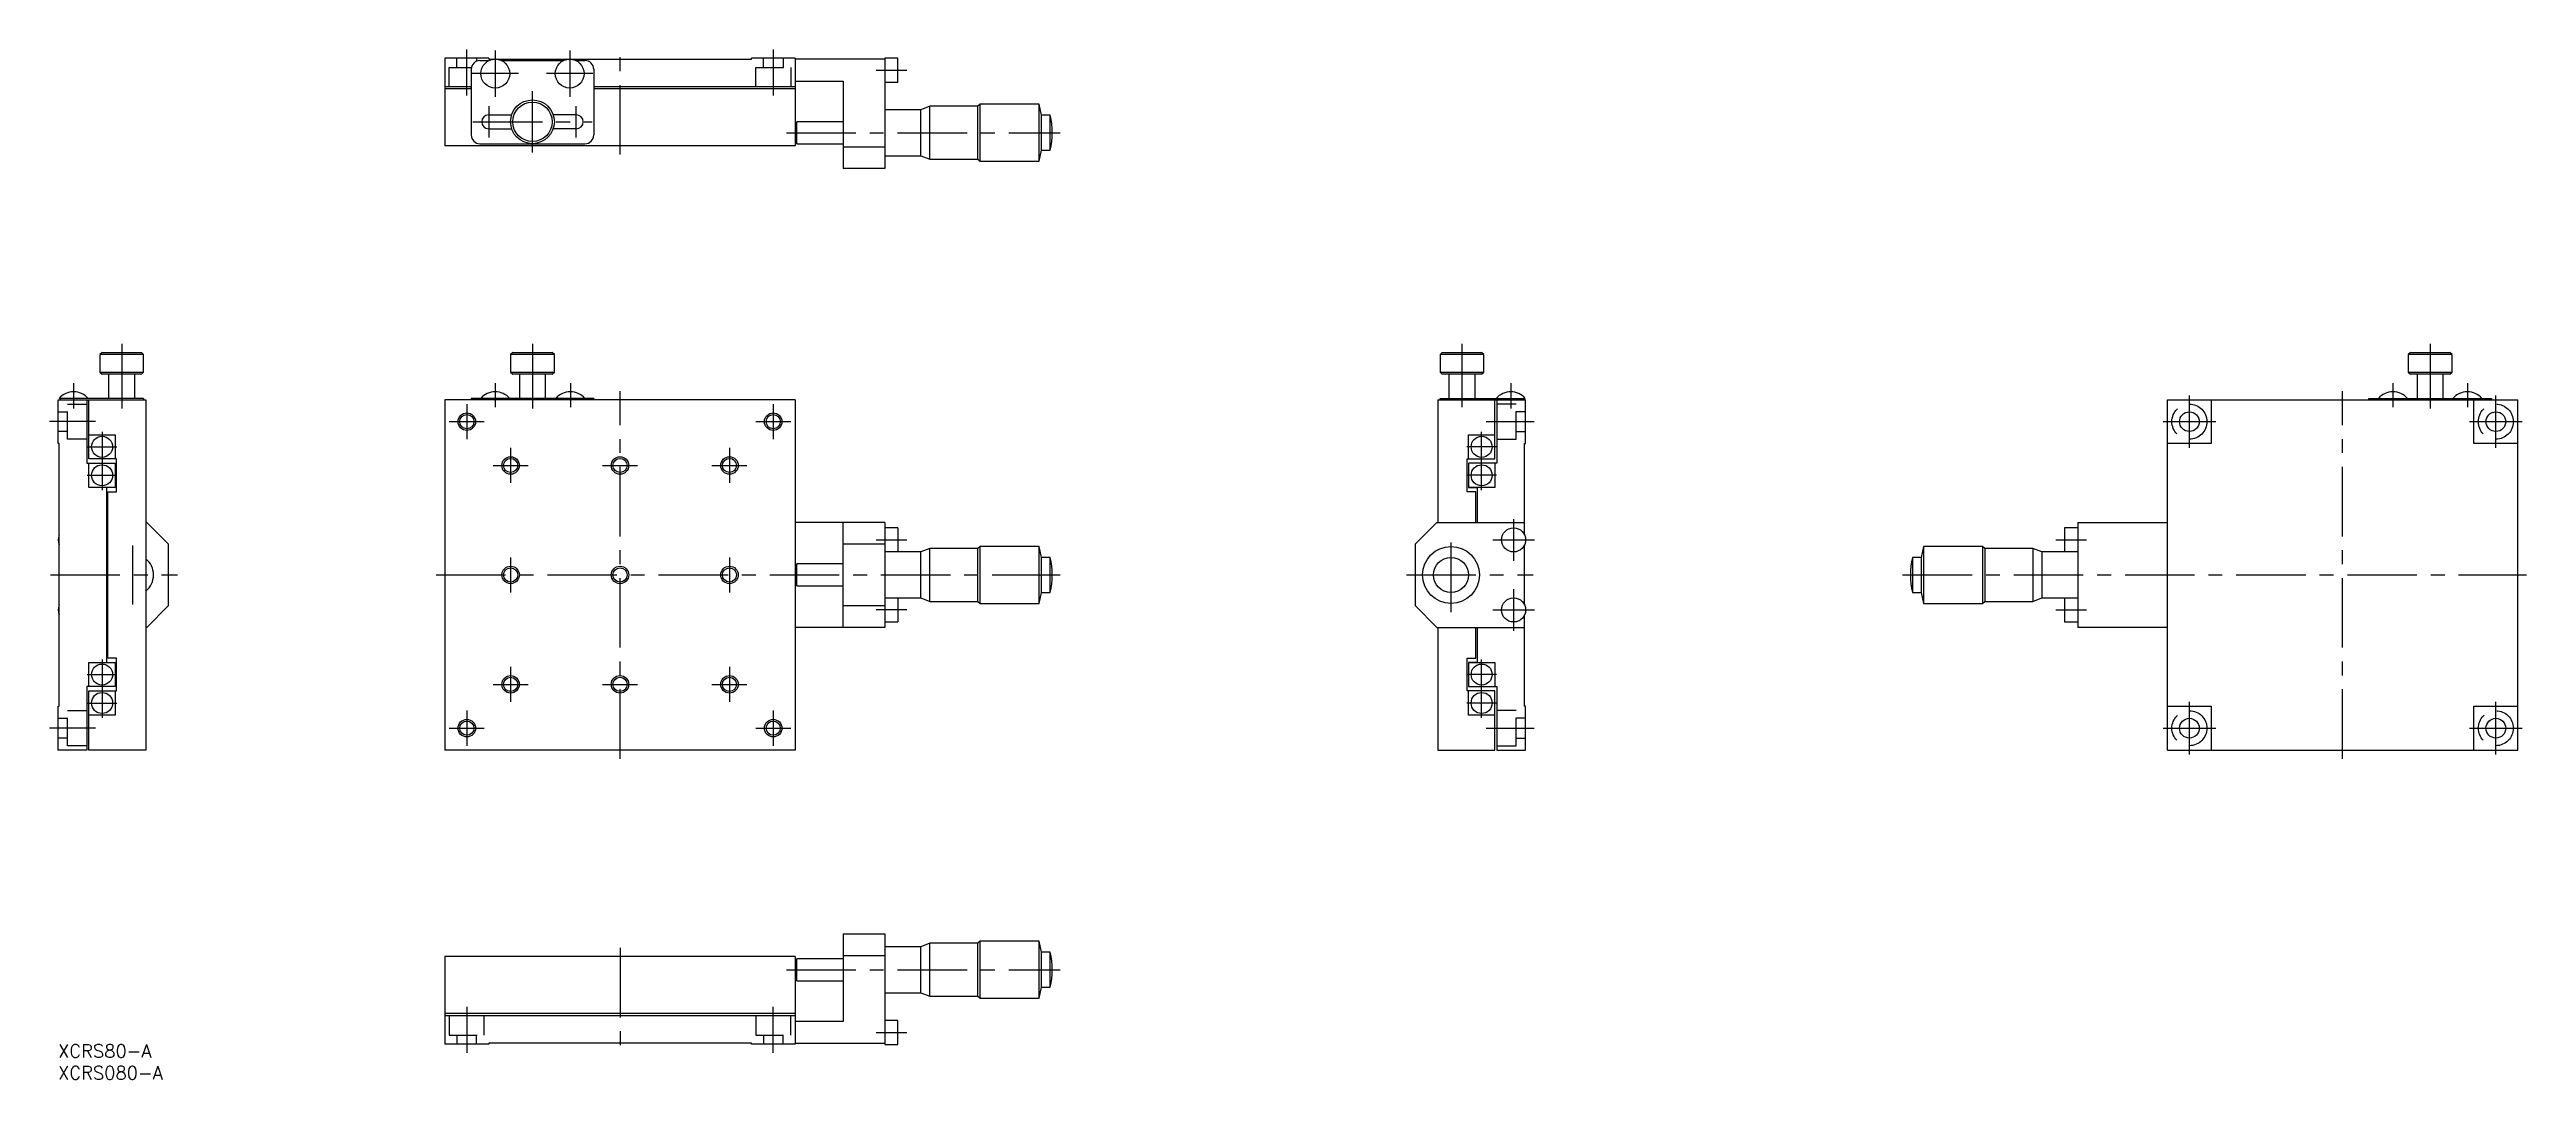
# Model space of a CAD drawing. Extents: x -2 to 564, y -8 to 227.
import ezdxf

# ---------------------------------------------------------------- set-up
doc = ezdxf.new("R2010")
doc.units = 0
doc.header["$LTSCALE"] = 0.5
doc.linetypes.add('CENTER', pattern=[50.8, 31.75, -6.35, 6.35, -6.35])
doc.linetypes.add('DASHED', pattern=[19.05, 12.7, -6.35])
for name, color, linetype in [('MSM_CENTER', 1, 'CENTER'), ('MSM_CONTINUOUS', 7, 'CONTINUOUS'), ('MSM_DASHED', 4, 'DASHED'), ('MSM_NARROW', 5, 'CONTINUOUS'), ('MSM_PART_NUMBER', 7, 'CONTINUOUS')]:
    doc.layers.add(name, color=color, linetype=linetype)
doc.styles.get("Standard").update_dxf_attribs({"font": 'txt.shx', "height": 3, "bigfont": 'bigfont.shx'})

# ---------------------------------------------------------------- blocks, each defined once
blk = doc.blocks.new('*U60')
at = {"layer": 'MSM_PART_NUMBER'}
blk.add_text('XCRS80-A', height=3, dxfattribs=at).set_placement((0, -3))
blk = doc.blocks.new('*U61')
at = {"layer": 'MSM_PART_NUMBER'}
blk.add_text('XCRS080-A', height=3, dxfattribs=at).set_placement((0, -8))

msp = doc.modelspace()

# ---------------------------------------------------------------- linework, layer by layer
at = {"layer": 'MSM_CENTER'}
for p, q in [((93.37, 216.7), (93.37, 227.2)), ((99.87, 227), (99.87, 216.4)), ((116.87, 227), (116.87, 216.4)), ((128.37, 203.2), (128.37, 227)), ((163.37, 227.2), (163.37, 216.7)), ((105.17, 221.7), (94.57, 221.7)), ((122.17, 221.7), (111.57, 221.7)), ((186.87, 222.5), (193.87, 222.5)), ((108.37, 203.7), (108.37, 217.7)), ((94.77, 210.7), (121.97, 210.7)), ((98.37, 214.3), (98.37, 207.1)), ((118.37, 207.1), (118.37, 214.3)), ((166.37, 208.2), (228.88, 208.2)), ((14.55, 160.03), (14.55, 145.22)), ((108.37, 160.03), (108.37, 145.22)), ((320.7, 160.03), (320.7, 145.53)), ((541.88, 160.03), (541.88, 145.22)), ((3.55, 151.03), (3.55, 145.22)), ((99.87, 151.03), (99.87, 145.53)), ((117.02, 151.03), (117.02, 145.53)), ((128.37, 65.22), (128.37, 149.22)), ((331.85, 151.03), (331.85, 145.22)), ((486.88, 136.22), (486.88, 148.22)), ((521.88, 65.22), (521.88, 149.22)), ((533.38, 151.03), (533.38, 145.53)), ((550.38, 151.03), (550.38, 145.53)), ((556.88, 136.22), (556.88, 148.22)), ((8.55, 142.22), (-1.95, 142.22)), ((89.37, 142.22), (97.37, 142.22)), ((93.37, 146.22), (93.37, 138.22)), ((159.37, 142.22), (167.37, 142.22)), ((163.37, 146.22), (163.37, 138.22)), ((326.2, 142.22), (337.2, 142.22)), ((480.88, 142.22), (492.88, 142.22)), ((550.88, 142.22), (562.88, 142.22)), ((6.66, 136.47), (13.44, 136.47)), ((10.05, 139.87), (10.05, 126.58)), ((103.37, 136.22), (103.37, 128.22)), ((153.37, 136.22), (153.37, 128.22)), ((328.59, 136.47), (321.81, 136.47)), ((325.2, 126.58), (325.2, 139.87)), ((99.37, 132.22), (107.37, 132.22)), ((124.37, 132.22), (132.37, 132.22)), ((149.37, 132.22), (157.37, 132.22)), ((6.66, 129.97), (13.44, 129.97)), ((328.59, 129.97), (321.81, 129.97)), ((332.5, 119.97), (332.5, 110.47)), ((17.05, 100.47), (17.05, 113.97)), ((186.87, 115.22), (193.87, 115.22)), ((318.2, 98.72), (318.2, 115.72)), ((327.75, 115.22), (337.25, 115.22)), ((456.38, 115.22), (463.38, 115.22)), ((103.37, 111.22), (103.37, 103.22)), ((153.37, 111.22), (153.37, 103.22)), ((-1.75, 107.22), (27.25, 107.22)), ((86.37, 107.22), (228.88, 107.22)), ((308, 107.22), (337, 107.22)), ((332.5, 103.97), (332.5, 94.47)), ((421.37, 107.22), (563.88, 107.22)), ((193.87, 99.22), (186.87, 99.22)), ((327.75, 99.22), (337.25, 99.22)), ((456.38, 99.22), (463.38, 99.22)), ((10.05, 87.87), (10.05, 74.58)), ((103.37, 86.22), (103.37, 78.22)), ((153.37, 86.22), (153.37, 78.22)), ((325.2, 74.58), (325.2, 87.87)), ((6.66, 84.47), (13.44, 84.47)), ((99.37, 82.22), (107.37, 82.22)), ((124.37, 82.22), (132.37, 82.22)), ((149.37, 82.22), (157.37, 82.22)), ((328.59, 84.47), (321.81, 84.47)), ((6.66, 77.97), (13.44, 77.97)), ((93.37, 76.22), (93.37, 68.22)), ((163.37, 76.22), (163.37, 68.22)), ((328.59, 77.97), (321.81, 77.97)), ((486.88, 66.22), (486.88, 78.22)), ((556.88, 66.22), (556.88, 78.22)), ((8.55, 72.22), (-1.95, 72.22)), ((89.37, 72.22), (97.37, 72.22)), ((159.37, 72.22), (167.37, 72.22)), ((326.2, 72.22), (337.2, 72.22)), ((480.88, 72.22), (492.88, 72.22)), ((550.88, 72.22), (562.88, 72.22)), ((128.37, 22.05), (128.37, -1.75)), ((166.37, 17.05), (228.88, 17.05)), ((93.37, 8.55), (93.37, -1.95)), ((163.37, -1.95), (163.37, 8.55)), ((186.87, 2.75), (193.87, 2.75))]:
    msp.add_line(p, q, dxfattribs=at)
at = {"layer": 'MSM_CONTINUOUS'}
for p, q in [((88.37, 225.2), (88.37, 205.2)), ((98.37, 225.2), (88.37, 225.2)), ((94.37, 222.7), (94.37, 207.7)), ((96.37, 224.7), (98.5, 224.7)), ((98.37, 225.2), (98.37, 225)), ((98.37, 225), (158.37, 225)), ((101.25, 224.7), (115.5, 224.7)), ((118.25, 224.7), (120.37, 224.7)), ((122.37, 222.7), (122.37, 207.7)), ((158.37, 225), (158.37, 225.2)), ((168.37, 225.2), (158.37, 225.2)), ((168.37, 225.2), (168.37, 205.2)), ((188.87, 225), (168.37, 225)), ((188.87, 225.25), (188.87, 200)), ((191.87, 225.25), (188.87, 225.25)), ((191.87, 219.75), (191.87, 225.25)), ((94.37, 218.7), (88.37, 218.7)), ((94.37, 218.2), (88.37, 218.2)), ((94.37, 218.2), (94.37, 218.7)), ((168.37, 218.7), (122.37, 218.7)), ((168.37, 218.2), (122.37, 218.2)), ((168.37, 220), (179.37, 220)), ((179.37, 220), (179.37, 200)), ((188.87, 219.75), (191.87, 219.75)), ((98.37, 212.3), (103.64, 212.3)), ((118.37, 212.3), (113.11, 212.3)), ((179.37, 210.7), (168.74, 210.7)), ((168.74, 205.7), (168.74, 210.7)), ((197.12, 213.45), (188.87, 213.45)), ((199.12, 214.25), (197.12, 213.45)), ((197.12, 202.95), (197.12, 213.45)), ((210.12, 214.25), (199.12, 214.25)), ((199.12, 202.15), (199.12, 214.25)), ((210.62, 214.7), (210.12, 214.25)), ((210.12, 202.15), (210.12, 214.25)), ((224.12, 214.7), (210.62, 214.7)), ((210.62, 201.7), (210.62, 214.7)), ((224.62, 212.2), (224.12, 214.7)), ((224.12, 201.7), (224.12, 214.7)), ((226.62, 212.2), (224.62, 212.2)), ((224.62, 204.2), (224.62, 212.2)), ((226.62, 204.2), (226.62, 212.2)), ((168.37, 205.2), (88.37, 205.2)), ((96.37, 205.7), (120.37, 205.7)), ((98.37, 209.1), (103.64, 209.1)), ((118.37, 209.1), (113.11, 209.1)), ((168.74, 205.7), (179.37, 205.7)), ((179.37, 205), (188.87, 205)), ((224.12, 201.7), (224.62, 204.2)), ((224.62, 204.2), (226.62, 204.2)), ((188.87, 200), (179.37, 200)), ((188.87, 202.95), (197.12, 202.95)), ((197.12, 202.95), (199.12, 202.15)), ((199.12, 202.15), (210.12, 202.15)), ((210.12, 202.15), (210.62, 201.7)), ((210.62, 201.7), (224.12, 201.7)), ((10.05, 158.03), (9.55, 157.53)), ((19.55, 157.53), (9.55, 157.53)), ((9.55, 157.53), (9.55, 153.53)), ((9.55, 153.53), (19.55, 153.53)), ((9.55, 153.53), (10.05, 153.03)), ((10.05, 158.03), (19.05, 158.03)), ((19.05, 153.03), (10.05, 153.03)), ((11.55, 153.03), (11.55, 147.53)), ((17.55, 147.53), (17.55, 153.03)), ((19.55, 157.53), (19.05, 158.03)), ((19.05, 153.03), (19.55, 153.53)), ((19.55, 153.53), (19.55, 157.53)), ((103.87, 158.03), (103.37, 157.53)), ((113.37, 157.53), (103.37, 157.53)), ((103.37, 157.53), (103.37, 153.53)), ((103.37, 153.53), (113.37, 153.53)), ((103.37, 153.53), (103.87, 153.03)), ((103.87, 158.03), (112.87, 158.03)), ((112.87, 153.03), (103.87, 153.03)), ((105.37, 153.03), (105.37, 147.53)), ((111.37, 147.53), (111.37, 153.03)), ((113.37, 157.53), (112.87, 158.03)), ((112.87, 153.03), (113.37, 153.53)), ((113.37, 153.53), (113.37, 157.53)), ((316.2, 158.03), (315.7, 157.53)), ((325.7, 157.53), (315.7, 157.53)), ((315.7, 157.53), (315.7, 153.53)), ((315.7, 153.53), (325.7, 153.53)), ((315.7, 153.53), (316.2, 153.03)), ((316.2, 158.03), (325.2, 158.03)), ((325.2, 153.03), (316.2, 153.03)), ((317.7, 153.03), (317.7, 147.53)), ((323.7, 147.53), (323.7, 153.03)), ((325.7, 157.53), (325.2, 158.03)), ((325.2, 153.03), (325.7, 153.53)), ((325.7, 153.53), (325.7, 157.53)), ((537.38, 158.03), (536.88, 157.53)), ((546.88, 157.53), (536.88, 157.53)), ((536.88, 157.53), (536.88, 153.53)), ((536.88, 153.53), (546.88, 153.53)), ((536.88, 153.53), (537.38, 153.03)), ((537.38, 158.03), (546.38, 158.03)), ((546.38, 153.03), (537.38, 153.03)), ((538.88, 153.03), (538.88, 147.53)), ((544.88, 147.53), (544.88, 153.03)), ((546.88, 157.53), (546.38, 158.03)), ((546.38, 153.03), (546.88, 153.53)), ((546.88, 153.53), (546.88, 157.53)), ((0.05, 137.22), (0.05, 147.22)), ((0.05, 147.22), (20.05, 147.22)), ((19.55, 147.53), (0.25, 147.53)), ((0.55, 147.22), (0.55, 147.53)), ((6.55, 147.22), (6.55, 132.72)), ((7.05, 133.72), (7.05, 147.22)), ((19.55, 147.53), (19.55, 147.22)), ((20.05, 147.22), (20.05, 67.22)), ((168.37, 147.22), (88.37, 147.22)), ((88.37, 147.22), (88.37, 67.22)), ((94.37, 147.53), (94.37, 147.22)), ((122.37, 147.53), (94.37, 147.53)), ((122.37, 147.53), (122.37, 147.22)), ((168.37, 147.22), (168.37, 67.22)), ((315.2, 147.22), (315.2, 119.22)), ((315.2, 147.22), (335.2, 147.22)), ((315.7, 147.22), (315.7, 147.53)), ((315.7, 147.53), (335.15, 147.53)), ((328.2, 133.72), (328.2, 147.22)), ((328.7, 147.22), (328.7, 132.72)), ((334.7, 147.53), (334.7, 147.22)), ((335.2, 137.22), (335.2, 147.22)), ((481.88, 67.22), (481.88, 147.22)), ((481.88, 147.22), (561.88, 147.22)), ((491.88, 147.22), (491.88, 137.22)), ((527.88, 147.22), (527.88, 147.53)), ((527.88, 147.53), (555.88, 147.53)), ((551.88, 137.22), (551.88, 147.22)), ((555.88, 147.53), (555.88, 147.22)), ((561.88, 67.22), (561.88, 147.22)), ((0.25, 137.22), (0.05, 137.22)), ((0.25, 77.22), (0.25, 137.22)), ((7.05, 139.22), (13.05, 139.22)), ((13.05, 139.22), (13.05, 133.72)), ((322.2, 139.22), (328.2, 139.22)), ((322.2, 133.72), (322.2, 139.22)), ((335, 116.37), (335, 137.22)), ((335, 137.22), (335.2, 137.22)), ((491.88, 137.22), (481.88, 137.22)), ((561.88, 137.22), (551.88, 137.22)), ((6.55, 132.72), (13.05, 132.72)), ((13.35, 133.72), (7.05, 133.72)), ((7.05, 127.22), (7.05, 132.72)), ((13.05, 132.72), (13.05, 127.22)), ((13.35, 126.22), (13.35, 133.72)), ((321.9, 133.72), (328.2, 133.72)), ((321.9, 126.22), (321.9, 133.72)), ((322.2, 132.72), (322.2, 127.22)), ((328.7, 132.72), (322.2, 132.72)), ((328.2, 132.72), (328.2, 127.22)), ((13.05, 127.22), (7.05, 127.22)), ((13.05, 127.22), (11.05, 127.22)), ((11.05, 127.22), (11.05, 87.22)), ((11.35, 88.22), (11.35, 126.22)), ((11.35, 126.22), (13.35, 126.22)), ((323.9, 126.22), (321.9, 126.22)), ((322.2, 127.22), (324.2, 127.22)), ((328.2, 127.22), (322.2, 127.22)), ((323.9, 119.22), (323.9, 126.22)), ((324.2, 127.22), (324.2, 119.22)), ((11.35, 119.22), (11.05, 119.22)), ((20.25, 119.22), (20.05, 119.22)), ((25.25, 114.22), (20.25, 119.22)), ((188.87, 119.22), (168.37, 119.22)), ((179.37, 95.22), (179.37, 119.22)), ((188.87, 119.22), (188.87, 95.22)), ((315, 119.22), (310, 114.22)), ((315, 119.22), (335, 119.22)), ((461.38, 119.22), (481.88, 119.22)), ((461.38, 119.22), (461.38, 95.22)), ((25.25, 100.22), (25.25, 114.22)), ((188.87, 114.22), (179.37, 114.22)), ((191.87, 117.97), (188.87, 117.97)), ((191.87, 117.97), (191.87, 112.47)), ((199.12, 113.27), (197.12, 112.47)), ((210.12, 113.27), (199.12, 113.27)), ((199.12, 101.17), (199.12, 113.27)), ((210.62, 113.72), (210.12, 113.27)), ((210.12, 101.17), (210.12, 113.27)), ((224.12, 113.72), (210.62, 113.72)), ((210.62, 100.72), (210.62, 113.72)), ((224.62, 111.22), (224.12, 113.72)), ((224.12, 100.72), (224.12, 113.72)), ((310, 114.22), (310, 100.22)), ((335, 100.37), (335, 114.08)), ((426.13, 113.72), (425.63, 111.22)), ((439.63, 113.72), (426.13, 113.72)), ((426.13, 113.72), (426.13, 100.72)), ((440.13, 113.27), (439.63, 113.72)), ((439.63, 113.72), (439.63, 100.72)), ((451.13, 113.27), (440.13, 113.27)), ((440.13, 113.27), (440.13, 101.17)), ((453.13, 112.47), (451.13, 113.27)), ((451.13, 113.27), (451.13, 101.17)), ((458.38, 117.97), (458.38, 112.47)), ((461.38, 117.97), (458.38, 117.97)), ((179.37, 109.72), (168.74, 109.72)), ((168.74, 104.72), (168.74, 109.72)), ((197.12, 112.47), (188.87, 112.47)), ((197.12, 101.97), (197.12, 112.47)), ((226.62, 111.22), (224.62, 111.22)), ((224.62, 103.22), (224.62, 111.22)), ((226.62, 103.22), (226.62, 111.22)), ((425.63, 111.22), (423.63, 111.22)), ((423.63, 111.22), (423.63, 103.22)), ((425.63, 111.22), (425.63, 103.22)), ((461.38, 112.47), (453.13, 112.47)), ((453.13, 112.47), (453.13, 101.97)), ((168.74, 104.72), (179.37, 104.72)), ((188.87, 101.97), (197.12, 101.97)), ((191.87, 101.97), (191.87, 96.47)), ((197.12, 101.97), (199.12, 101.17)), ((224.12, 100.72), (224.62, 103.22)), ((224.62, 103.22), (226.62, 103.22)), ((423.63, 103.22), (425.63, 103.22)), ((425.63, 103.22), (426.13, 100.72)), ((451.13, 101.17), (453.13, 101.97)), ((453.13, 101.97), (461.38, 101.97)), ((458.38, 101.97), (458.38, 96.47)), ((20.25, 95.22), (25.25, 100.22)), ((179.37, 100.22), (188.87, 100.22)), ((188.87, 96.47), (191.87, 96.47)), ((199.12, 101.17), (210.12, 101.17)), ((210.12, 101.17), (210.62, 100.72)), ((210.62, 100.72), (224.12, 100.72)), ((310, 100.22), (315, 95.22)), ((335, 77.22), (335, 98.08)), ((426.13, 100.72), (439.63, 100.72)), ((439.63, 100.72), (440.13, 101.17)), ((440.13, 101.17), (451.13, 101.17)), ((458.38, 96.47), (461.38, 96.47)), ((11.35, 95.22), (11.05, 95.22)), ((20.25, 95.22), (20.05, 95.22)), ((188.87, 95.22), (168.37, 95.22)), ((315, 95.22), (335, 95.22)), ((315.2, 95.22), (315.2, 67.22)), ((323.9, 88.22), (323.9, 95.22)), ((324.2, 95.22), (324.2, 87.22)), ((481.88, 95.22), (461.38, 95.22)), ((7.05, 87.22), (13.05, 87.22)), ((7.05, 81.72), (7.05, 87.22)), ((11.05, 87.22), (13.05, 87.22)), ((13.35, 88.22), (11.35, 88.22)), ((13.05, 87.22), (13.05, 81.72)), ((13.35, 80.72), (13.35, 88.22)), ((321.9, 80.72), (321.9, 88.22)), ((321.9, 88.22), (323.9, 88.22)), ((322.2, 87.22), (322.2, 81.72)), ((324.2, 87.22), (322.2, 87.22)), ((322.2, 87.22), (328.2, 87.22)), ((328.2, 87.22), (328.2, 81.72)), ((13.05, 81.72), (6.55, 81.72)), ((6.55, 81.72), (6.55, 67.22)), ((7.05, 67.22), (7.05, 80.72)), ((7.05, 80.72), (13.35, 80.72)), ((13.05, 80.72), (13.05, 75.22)), ((328.2, 80.72), (321.9, 80.72)), ((322.2, 81.72), (328.7, 81.72)), ((322.2, 75.22), (322.2, 80.72)), ((328.2, 67.22), (328.2, 80.72)), ((328.7, 81.72), (328.7, 67.22)), ((0.05, 77.22), (0.25, 77.22)), ((0.05, 67.22), (0.05, 77.22)), ((13.05, 75.22), (7.05, 75.22)), ((328.2, 75.22), (322.2, 75.22)), ((335.2, 77.22), (335, 77.22)), ((335.2, 67.22), (335.2, 77.22)), ((481.88, 77.22), (491.88, 77.22)), ((491.88, 77.22), (491.88, 67.22)), ((551.88, 77.22), (561.88, 77.22)), ((551.88, 67.22), (551.88, 77.22)), ((6.55, 67.22), (0.05, 67.22)), ((20.05, 67.22), (7.05, 67.22)), ((168.37, 67.22), (88.37, 67.22)), ((315.2, 67.22), (328.2, 67.22)), ((328.7, 67.22), (335.2, 67.22)), ((481.88, 67.22), (561.88, 67.22)), ((179.37, 25.25), (188.87, 25.25)), ((179.37, 25.25), (179.37, 5.25)), ((188.87, 25.25), (188.87, 0)), ((199.12, 23.1), (197.12, 22.3)), ((210.12, 23.1), (199.12, 23.1)), ((199.12, 11), (199.12, 23.1)), ((210.62, 23.55), (210.12, 23.1)), ((210.12, 11), (210.12, 23.1)), ((224.12, 23.55), (210.62, 23.55)), ((210.62, 10.55), (210.62, 23.55)), ((224.62, 21.05), (224.12, 23.55)), ((224.12, 10.55), (224.12, 23.55)), ((168.37, 20.05), (88.37, 20.05)), ((88.37, 20.05), (88.37, 0.05)), ((168.37, 20.05), (168.37, 0.05)), ((179.37, 19.55), (168.74, 19.55)), ((168.74, 14.55), (168.74, 19.55)), ((188.87, 20.25), (179.37, 20.25)), ((197.12, 22.3), (188.87, 22.3)), ((197.12, 11.8), (197.12, 22.3)), ((226.62, 21.05), (224.62, 21.05)), ((224.62, 13.05), (224.62, 21.05)), ((226.62, 13.05), (226.62, 21.05)), ((168.74, 14.55), (179.37, 14.55)), ((188.87, 11.8), (197.12, 11.8)), ((197.12, 11.8), (199.12, 11)), ((224.12, 10.55), (224.62, 13.05)), ((224.62, 13.05), (226.62, 13.05)), ((168.37, 7.05), (88.37, 7.05)), ((168.37, 6.55), (88.37, 6.55)), ((199.12, 11), (210.12, 11)), ((210.12, 11), (210.62, 10.55)), ((210.62, 10.55), (224.12, 10.55)), ((98.37, 0.05), (88.37, 0.05)), ((158.37, 0.25), (98.37, 0.25)), ((98.37, 0.25), (98.37, 0.05)), ((158.37, 0.05), (158.37, 0.25)), ((168.37, 0.05), (158.37, 0.05)), ((179.37, 5.25), (168.37, 5.25)), ((168.37, 0.25), (188.87, 0.25)), ((191.87, 5.5), (188.87, 5.5)), ((188.87, 0), (191.87, 0)), ((191.87, 0), (191.87, 5.5))]:
    msp.add_line(p, q, dxfattribs=at)
for centre, radius in [((99.87, 221.7), 3.3), ((116.87, 221.7), 3.3), ((108.37, 210.7), 5), ((108.37, 210.7), 4.5), ((93.37, 142.22), 1.62), ((163.37, 142.22), 1.62), ((486.88, 142.22), 2.25), ((556.88, 142.22), 2.25), ((10.05, 136.47), 2.4), ((325.2, 136.47), 2.4), ((10.05, 129.97), 2.4), ((103.37, 132.22), 1.62), ((128.37, 132.22), 1.62), ((153.37, 132.22), 1.62), ((325.2, 129.97), 2.4), ((318.2, 107.22), 6.5), ((332.5, 115.22), 2.75), ((103.37, 107.22), 1.62), ((128.37, 107.22), 1.62), ((153.37, 107.22), 1.62), ((318.2, 107.22), 4), ((332.5, 99.22), 2.75), ((10.05, 84.47), 2.4), ((325.2, 84.47), 2.4), ((10.05, 77.97), 2.4), ((103.37, 82.22), 1.62), ((128.37, 82.22), 1.62), ((153.37, 82.22), 1.62), ((325.2, 77.97), 2.4), ((93.37, 72.22), 1.62), ((163.37, 72.22), 1.62), ((486.88, 72.22), 2.25), ((556.88, 72.22), 2.25)]:
    msp.add_circle(centre, radius, dxfattribs=at)
for centre, radius, start, end in [((96.37, 222.7), 2, 90, 180), ((120.37, 222.7), 2, 0, 90), ((98.37, 210.7), 1.6, 90, 270), ((118.37, 210.7), 1.6, 270, 90), ((177, 208.2), 8.63, 163.1627, 196.8373), ((210.87, 208.2), 16.25, 345.75, 14.25), ((96.37, 207.7), 2, 180, 270), ((120.37, 207.7), 2, 270, 0), ((3.55, 144.65), 4.38, 41.1121, 138.8879), ((99.87, 144.65), 4.38, 41.1121, 138.8879), ((117.02, 144.65), 4.38, 41.1121, 138.8879), ((331.85, 144.65), 4.38, 41.1121, 138.8879), ((533.38, 144.65), 4.38, 41.1121, 138.8879), ((550.38, 144.65), 4.38, 41.1121, 138.8879), ((2.75, 115.22), 2.75, 155.38, 204.62), ((17.05, 107.22), 4.75, 309.1667, 50.8333), ((177, 107.22), 8.63, 163.1627, 196.8373), ((210.87, 107.22), 16.25, 345.75, 14.25), ((439.38, 107.22), 16.25, 165.75, 194.25), ((2.75, 99.22), 2.75, 155.38, 204.62), ((177, 17.05), 8.63, 163.1627, 196.8373), ((210.87, 17.05), 16.25, 345.75, 14.25)]:
    msp.add_arc(centre, radius, start, end, dxfattribs=at)
at = {"layer": 'MSM_DASHED'}
for p, q in [((89.37, 223.1), (94.41, 223.1)), ((89.37, 218.7), (89.37, 223.1)), ((91.12, 223.1), (91.12, 225.2)), ((95.62, 225.2), (95.62, 224.55)), ((159.37, 223.1), (167.37, 223.1)), ((159.37, 218.7), (159.37, 223.1)), ((161.12, 223.1), (161.12, 225.2)), ((165.62, 225.2), (165.62, 223.1)), ((167.37, 223.1), (167.37, 218.7)), ((0.05, 144.47), (2.15, 144.47)), ((2.15, 138.22), (2.15, 146.22)), ((2.15, 146.22), (6.55, 146.22)), ((333.1, 146.22), (328.7, 146.22)), ((333.1, 138.22), (333.1, 146.22)), ((335.2, 144.47), (333.1, 144.47)), ((2.15, 139.97), (0.05, 139.97)), ((6.55, 138.22), (2.15, 138.22)), ((328.7, 138.22), (333.1, 138.22)), ((333.1, 139.97), (335.2, 139.97)), ((0.05, 74.47), (2.15, 74.47)), ((2.15, 68.22), (2.15, 76.22)), ((2.15, 76.22), (6.55, 76.22)), ((333.1, 76.22), (328.7, 76.22)), ((333.1, 68.22), (333.1, 76.22)), ((335.2, 74.47), (333.1, 74.47)), ((2.15, 69.97), (0.05, 69.97)), ((6.55, 68.22), (2.15, 68.22)), ((328.7, 68.22), (333.1, 68.22)), ((333.1, 69.97), (335.2, 69.97)), ((89.37, 6.55), (89.37, 2.15)), ((97.37, 2.15), (97.37, 6.55)), ((159.37, 6.55), (159.37, 2.15)), ((167.37, 2.15), (167.37, 6.55)), ((89.37, 2.15), (97.37, 2.15)), ((91.12, 2.15), (91.12, 0.05)), ((95.62, 0.05), (95.62, 2.15)), ((159.37, 2.15), (167.37, 2.15)), ((161.12, 2.15), (161.12, 0.05)), ((165.62, 0.05), (165.62, 2.15))]:
    msp.add_line(p, q, dxfattribs=at)
for centre in [(486.88, 142.22), (556.88, 142.22), (486.88, 72.22), (556.88, 72.22)]:
    msp.add_circle(centre, 4, dxfattribs=at)
at = {"layer": 'MSM_NARROW'}
for centre in [(93.37, 142.22), (163.37, 142.22), (103.37, 132.22), (128.37, 132.22), (153.37, 132.22), (103.37, 107.22), (128.37, 107.22), (153.37, 107.22), (103.37, 82.22), (128.37, 82.22), (153.37, 82.22), (93.37, 72.22), (163.37, 72.22)]:
    msp.add_circle(centre, 2, dxfattribs=at)

# ---------------------------------------------------------------- block references
at = {"layer": 'MSM_CONTINUOUS'}
for name in ['*U60', '*U61']:
    msp.add_blockref(name, (0, 0), dxfattribs=at)

doc.saveas('drawing.dxf')
